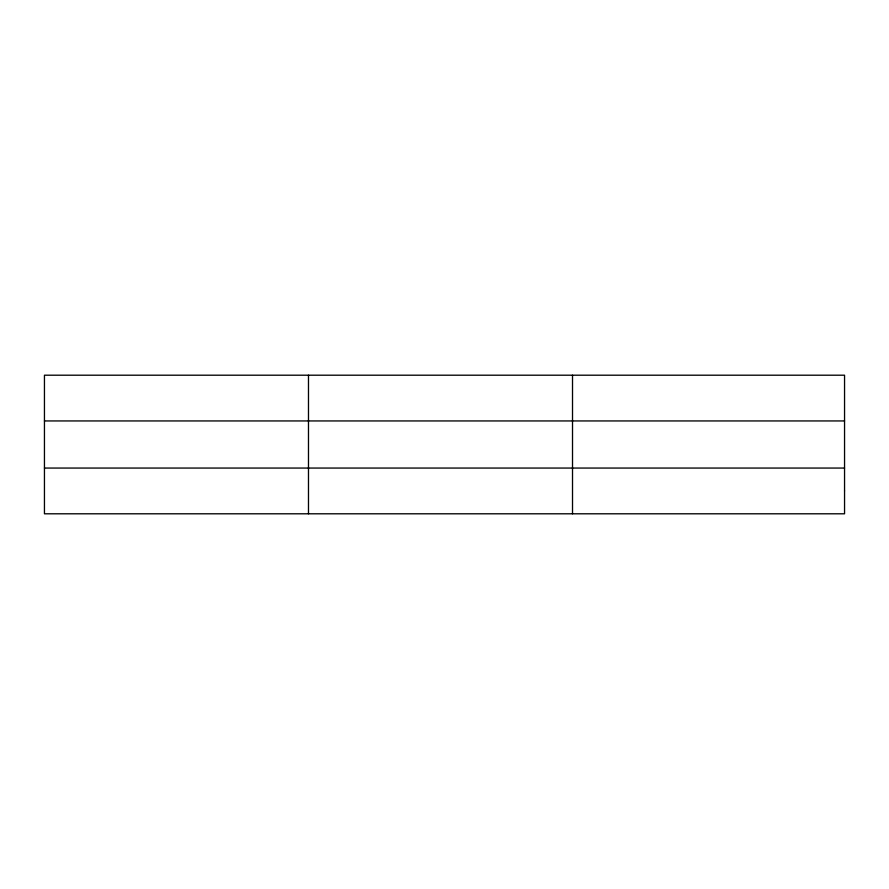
<?xml version="1.0" encoding="UTF-8"?>
<svg xmlns="http://www.w3.org/2000/svg" width="889" height="889" viewBox="0 0 889 889"><rect width="100%" height="100%" fill="white"/><g stroke="black" fill="none" stroke-linecap="round" stroke-linejoin="round"><path stroke-width="1.33" d="M308.483 375.202L308.483 513.798M572.516 375.202L572.516 513.798M44.45 420.942L844.55 420.942M44.45 468.059L844.55 468.059M844.55 490.928L844.55 513.798L44.45 513.798L44.45 375.202L844.55 375.202L844.55 490.928"/></g></svg>
